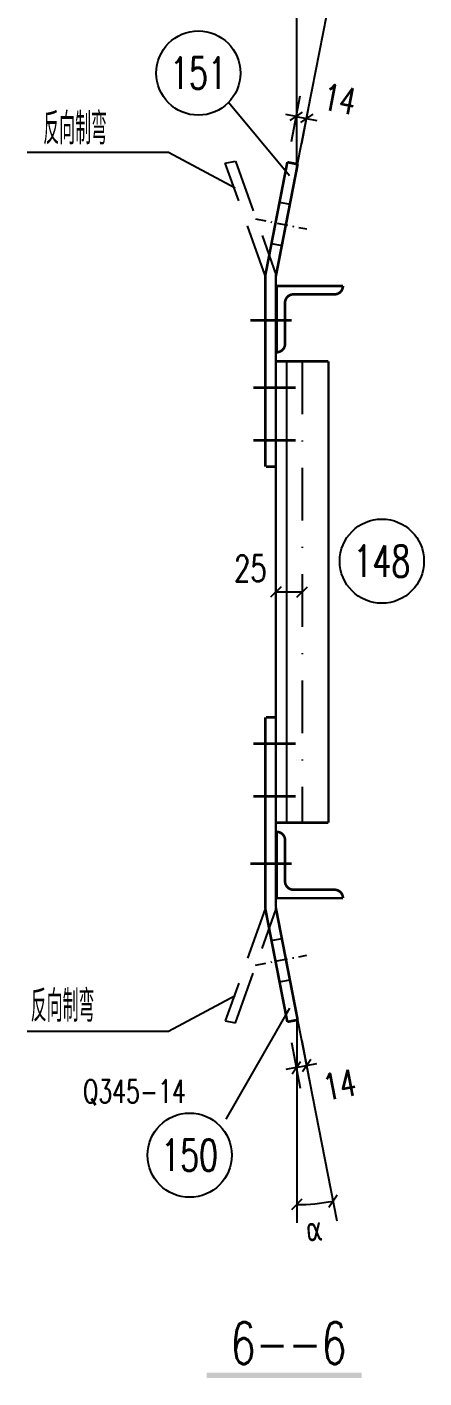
# Model space of a CAD drawing. Header units: millimetres. Extents: x 25940 to 26781, y -9515 to -8921.
# Drawn here: x 26489.1 to 26526.8, y -9140.2 to -9011.9 of the extents above; entities that cross this region are included whole.
import ezdxf
from ezdxf.enums import TextEntityAlignment as Align

# ---------------------------------------------------------------- set-up
doc = ezdxf.new("R2010")
doc.units = ezdxf.units.MM
doc.header["$LTSCALE"] = 10
for name, pattern in [('DASHDOT', [1, 0.5, -0.25, 0, -0.25]), ('DASHDOTX2', [2, 1, -0.5, 0, -0.5]), ('DASHED', [0.75, 0.5, -0.25])]:
    doc.linetypes.add(name, pattern=pattern)
for name, color, linetype in [('$TD_AUDIT_GENERATED_(171)', 4, 'Continuous'), ('1', 1, 'DASHED'), ('2', 1, 'Continuous'), ('4', 2, 'DASHDOTX2'), ('5', 2, 'DASHDOT')]:
    doc.layers.add(name, color=color, linetype=linetype)
doc.styles.add('DXT', font='simplex.shx', dxfattribs={"width": 0.72, "bigfont": 'hztxt.shx'})
doc.styles.get("Standard").update_dxf_attribs({"font": 'SIMPLEX.shx', "width": 0.7, "bigfont": 'gbhzfs.shx'})
doc.dimstyles.new('BZ', dxfattribs={"dimtxt": 2.5, "dimasz": 1, "dimexe": 2, "dimexo": 2, "dimgap": 1, "dimtad": 1, "dimdec": 0, "dimlfac": 20, "dimzin": 0, "dimdsep": 46, "dimtxsty": 'DXT', "dimblk": 'OBLIQUE', "dimcen": 0.09, "dimclrd": 1, "dimclre": 1, "dimclrt": 7, "dimadec": 0, "dimazin": 0, "dimtfac": 1.4, "dimtdec": 0, "dimtix": 1, "dimtmove": 2, "dimatfit": 3, "dimldrblk": 'OBLIQUE', "dimfxl": 1, "dimtolj": 1, "dimtzin": 0, "dimarcsym": 0})
doc.dimstyles.new('BZ$0', dxfattribs={"dimtxt": 2.5, "dimasz": 1, "dimexe": 2, "dimexo": 2, "dimgap": 1, "dimtad": 1, "dimdec": 0, "dimlfac": 20, "dimzin": 12, "dimdsep": 46, "dimtxsty": 'DXT', "dimblk": 'OBLIQUE', "dimcen": 0.09, "dimclrd": 1, "dimclre": 1, "dimclrt": 7, "dimadec": 4, "dimazin": 3, "dimtfac": 1.4, "dimtdec": 0, "dimtix": 1, "dimtmove": 2, "dimatfit": 3, "dimldrblk": 'OBLIQUE', "dimfxl": 1, "dimtolj": 1, "dimtzin": 0, "dimarcsym": 0})

# ---------------------------------------------------------------- blocks, each defined once
blk = doc.blocks.new('_Oblique')
at = {"color": 0, "linetype": 'ByBlock', "lineweight": -2}
blk.add_line((-0.5, -0.5), (0.5, 0.5), dxfattribs=at)
blk = doc.blocks.new('*D111')
at = {"color": 1, "lineweight": -2}
blk.add_arc((26514.67369742244, -9025.39197864624), 17.99352800472037, 78.99147072974344, 89.99999999999982, dxfattribs=at)
at = {"layer": 'Defpoints', "color": 0}
for p in [(26514.67369742244, -9005.653639210837), (26518.53777456572, -9005.528812252083), (26516.97219209377, -9007.545859395754), (26514.67369742244, -9025.39197864624), (26514.67369742244, -9025.39197864624)]:
    blk.add_point(p, dxfattribs=at)
at = {"color": 1, "lineweight": -2}
for p, rotation in [((26514.67369742244, -9007.398450641518), 179.9999999999998), ((26518.10965375891, -9007.729553724657), 348.9914707297435)]:
    blk.add_blockref('_Oblique', p, dxfattribs=dict(at, rotation=rotation))
at = {"color": 7, "insert": (26516.34367601565, -9005.172888431896), "char_height": 2.5, "attachment_point": 5, "rotation": 355.2784208115428, "style": 'DXT'}
blk.add_mtext('\\A1;\\M+5A6C1', dxfattribs=at)
blk = doc.blocks.new('*D113')
at = {"color": 1, "lineweight": -2}
for p, q in [((26514.16291493769, -9022.780807304684), (26515.00745332961, -9018.439484400744)), ((26515.1445137057, -9022.971762426747), (26515.98905209761, -9018.630439522807)), ((26514.62554308548, -9020.402681936763), (26513.64394431747, -9020.211726814698)), ((26514.62554308548, -9020.402681936763), (26515.60714185349, -9020.593637058826)), ((26515.60714185349, -9020.593637058826), (26516.5887406215, -9020.78459218089))]:
    blk.add_line(p, q, dxfattribs=at)
at = {"layer": 'Defpoints', "color": 0}
for p in [(26515.60714185349, -9020.593637058826), (26513.78100469356, -9024.744004840702), (26514.76260346157, -9024.934959962766)]:
    blk.add_point(p, dxfattribs=at)
at = {"color": 1, "lineweight": -2}
for p, rotation in [((26514.62554308548, -9020.402681936763), 348.9914707296388), ((26515.60714185349, -9020.593637058826), 168.9914707296388)]:
    blk.add_blockref('_Oblique', p, dxfattribs=dict(at, rotation=rotation))
at = {"color": 7, "insert": (26518.74396502204, -9018.762199453937), "char_height": 2.5, "attachment_point": 5, "rotation": 348.9914707296388, "style": 'DXT'}
blk.add_mtext('\\A1;14', dxfattribs=at)
blk = doc.blocks.new('*D112')
at = {"color": 1, "lineweight": -2}
blk.add_arc((26514.67369742244, -9105.71810305451), 17.99352800472352, 270.0000000000023, 281.0085292702571, dxfattribs=at)
at = {"layer": 'Defpoints', "color": 0}
for p in [(26514.67369742244, -9105.71810305451), (26514.67369742244, -9105.71810305451), (26516.97219209377, -9123.564222305), (26514.67369742244, -9125.456442489914), (26518.53777456572, -9125.581269448669)]:
    blk.add_point(p, dxfattribs=at)
at = {"color": 1, "lineweight": -2}
for p, rotation in [((26514.67369742244, -9123.711631059236), 180.0000000000024), ((26518.10965375891, -9123.380527976096), 11.00852927025707)]:
    blk.add_blockref('_Oblique', p, dxfattribs=dict(at, rotation=rotation))
at = {"color": 7, "insert": (26516.34367601562, -9125.937193268852), "char_height": 2.5, "attachment_point": 5, "rotation": 4.721579188395776, "style": 'DXT'}
blk.add_mtext('\\A1;\\M+5A6C1', dxfattribs=at)
blk = doc.blocks.new('*D114')
at = {"color": 1, "lineweight": -2}
for p, q in [((26514.1629149377, -9108.329274396063), (26515.00745332962, -9112.670597300028)), ((26515.1445137057, -9108.138319274001), (26515.98905209762, -9112.479642177967)), ((26514.62554308549, -9110.70739976401), (26515.60714185349, -9110.516444641948)), ((26515.60714185349, -9110.516444641948), (26516.5887406215, -9110.325489519884)), ((26514.62554308549, -9110.70739976401), (26513.64394431748, -9110.898354886074))]:
    blk.add_line(p, q, dxfattribs=at)
at = {"layer": 'Defpoints', "color": 0}
for p in [(26513.78100469357, -9106.366076860046), (26514.76260346157, -9106.175121737982), (26515.60714185349, -9110.516444641948)]:
    blk.add_point(p, dxfattribs=at)
at = {"color": 1, "lineweight": -2}
for p, rotation in [((26514.62554308549, -9110.70739976401), 11.00852927036115), ((26515.60714185349, -9110.516444641948), 191.0085292703612)]:
    blk.add_blockref('_Oblique', p, dxfattribs=dict(at, rotation=rotation))
at = {"color": 7, "insert": (26518.74396502209, -9112.34788224682), "char_height": 2.5, "attachment_point": 5, "rotation": 11.008529270361171, "style": 'DXT'}
blk.add_mtext('\\A1;14', dxfattribs=at)
blk = doc.blocks.new('*D115')
at = {"layer": '2', "color": 1, "lineweight": -2}
blk.add_line((26515.19034716321, -9065.555040850377), (26512.69034716321, -9065.555040850377), dxfattribs=at)
at = {"layer": 'Defpoints', "color": 0}
for p in [(26512.69034716321, -9065.555040850377), (26512.69034716321, -9065.555040850377), (26515.19034716321, -9065.555040850377)]:
    blk.add_point(p, dxfattribs=at)
at = {"layer": '2', "color": 1, "lineweight": -2, "rotation": 180}
blk.add_blockref('_Oblique', (26512.69034716321, -9065.555040850377), dxfattribs=at)
at = {"layer": '2', "color": 1, "lineweight": -2}
blk.add_blockref('_Oblique', (26515.19034716321, -9065.555040850377), dxfattribs=at)
at = {"layer": '2', "color": 7, "insert": (26510.27150826056, -9063.305040850377), "char_height": 2.5, "attachment_point": 5, "style": 'DXT'}
blk.add_mtext('\\A1;25', dxfattribs=at)

msp = doc.modelspace()

# ---------------------------------------------------------------- linework, layer by layer
for p, q in [((26514.67369742244, -9025.391978646237), (26514.67369742244, -9005.653639210837)), ((26514.76260346157, -9024.934959962768), (26518.47611228199, -9005.845785272199)), ((26513.04229157456, -9028.54133627484), (26513.32872425765, -9027.068938122826)), ((26514.02389034257, -9028.732291396904), (26514.31032302566, -9027.25989324489)), ((26511.99203840323, -9033.940129498891), (26512.27847108632, -9032.467731346878)), ((26512.97363717124, -9034.131084620956), (26513.26006985433, -9032.658686468942)), ((26513.69034716321, -9043.65504085037), (26513.69034716321, -9087.45504085038)), ((26511.99203840323, -9097.169952201859), (26512.27847108632, -9098.642350353872)), ((26512.97363717124, -9096.978997079794), (26513.26006985433, -9098.451395231808)), ((26513.04229157456, -9102.56874542591), (26513.32872425765, -9104.041143577924)), ((26514.02389034257, -9102.377790303846), (26514.31032302566, -9103.85018845586)), ((26514.67369742244, -9105.718103054513), (26514.67369742244, -9125.456442489913)), ((26514.76260346157, -9106.175121737982), (26518.47611228199, -9125.264296428551))]:
    msp.add_line(p, q)
at = {"color": 3}
for p, q in [((26513.98763279469, -9026.03122874534), (26508.20812827107, -9019.068207323257)), ((26508.83421104041, -9027.214250477333), (26502.49821367199, -9023.834887184536)), ((26508.83421104041, -9103.89583122342), (26502.49821367199, -9107.275194516214)), ((26513.98763279469, -9105.07885295541), (26507.93204011152, -9115.611802175023))]:
    msp.add_line(p, q, dxfattribs=at)
for points in [[(26502.49821367199, -9023.834887184536), (26489.06143888942, -9023.834887184536)], [(26502.49821367199, -9107.275194516214), (26489.06143888942, -9107.275194516214)]]:
    msp.add_lwpolyline(points, dxfattribs=at)
for points, const_width in [([(26512.66038133044, -9030.504533810861), (26513.78100469357, -9024.744004840704)], 0.2499999999999999), ([(26513.64198009843, -9030.69548893292), (26514.76260346157, -9024.934959962768)], 0.2499999999999999), ([(26513.78100469357, -9024.744004840704), (26514.76260346157, -9024.934959962768)], 0.2499999999999999), ([(26511.69034716321, -9035.490963780321), (26512.66038133044, -9030.504533810861)], 0.2499999999999999), ([(26512.69034716321, -9035.587327951098), (26513.64198009845, -9030.695488932924)], 0.2499999999999999), ([(26511.69034716321, -9053.65504085037), (26511.69034716321, -9035.490963780321)], 0.2499999999999999), ([(26512.69034716321, -9035.587327951098), (26512.69034716321, -9053.655040850372)], 0.2499999999999999), ([(26512.76455475248, -9042.790963780326), (26512.76455475248, -9036.490963780321)], 0.25), ([(26512.76455475248, -9036.490963780321), (26519.06455475248, -9036.490963780321)], 0.25), ([(26514.36455475248, -9037.290963780322), (26518.26455475249, -9037.290963780322)], 0.25), ([(26519.06455475248, -9036.490963780321), (26519.06455475248, -9036.490963780321)], 0.25), ([(26513.56455475246, -9041.990963780327), (26513.56455475246, -9038.090963780322)], 0.25), ([(26514.18327432575, -9039.752554888813), (26510.27162758995, -9039.752554888813)], 0.25), ([(26511.76455475248, -9042.186450184896), (26511.76455475248, -9042.186450184896)], 0.25), ([(26512.69034716321, -9043.65504085037), (26512.69034716321, -9087.45504085038)], 0.2499999999999999), ([(26512.76455475248, -9042.790963780326), (26512.76455475248, -9042.790963780326)], 0.25), ([(26512.76455475248, -9043.65504085037), (26517.69034716321, -9043.65504085037)], 0.2499999999999999), ([(26517.69034716321, -9043.65504085037), (26517.69034716321, -9087.45504085038)], 0.2499999999999999), ([(26510.5537788028, -9046.15504085037), (26514.58842514889, -9046.15504085037)], 0.2499999999999999), ([(26510.5537788028, -9051.15504085037), (26514.58842514889, -9051.15504085037)], 0.2499999999999999), ([(26511.76455475248, -9053.65504085037), (26512.76455475248, -9053.655040850372)], 0.2499999999999999), ([(26511.69034716321, -9077.45504085038), (26511.69034716321, -9095.619117920429)], 0.2499999999999999), ([(26511.76455475248, -9077.45504085038), (26512.76455475248, -9077.455040850378)], 0.2499999999999999), ([(26512.69034716321, -9095.522753749652), (26512.69034716321, -9077.455040850378)], 0.2499999999999999), ([(26510.5537788028, -9079.95504085038), (26514.58842514889, -9079.95504085038)], 0.2499999999999999), ([(26510.5537788028, -9084.95504085038), (26514.58842514889, -9084.95504085038)], 0.2499999999999999), ([(26512.76455475248, -9087.45504085038), (26517.69034716321, -9087.45504085038)], 0.2499999999999999), ([(26512.76455475248, -9088.319117920424), (26512.76455475248, -9088.319117920424)], 0.25), ([(26512.76455475248, -9088.319117920424), (26512.76455475248, -9094.619117920429)], 0.25), ([(26511.76455475248, -9088.923631515854), (26511.76455475248, -9088.923631515854)], 0.25), ([(26513.56455475246, -9089.119117920423), (26513.56455475246, -9093.019117920428)], 0.25), ([(26514.18327432575, -9091.357526811937), (26510.27162758995, -9091.357526811937)], 0.25), ([(26514.36455475248, -9093.819117920428), (26518.26455475249, -9093.819117920428)], 0.25), ([(26512.76455475248, -9094.619117920429), (26519.06455475248, -9094.619117920429)], 0.25), ([(26519.06455475248, -9094.619117920429), (26519.06455475248, -9094.619117920429)], 0.25), ([(26511.69034716321, -9095.619117920429), (26512.66038133044, -9100.605547889889)], 0.2499999999999999), ([(26512.69034716321, -9095.522753749652), (26513.64198009845, -9100.414592767826)], 0.2499999999999999), ([(26512.66038133044, -9100.605547889889), (26513.78100469357, -9106.366076860046)], 0.2499999999999999), ([(26513.64198009843, -9100.41459276783), (26514.76260346157, -9106.175121737982)], 0.2499999999999999), ([(26513.78100469357, -9106.366076860046), (26514.76260346157, -9106.175121737982)], 0.2499999999999999)]:
    msp.add_lwpolyline(points, dxfattribs=dict(const_width=const_width))
at = {"const_width": 0.25}
for points in [[(26513.56455475246, -9038.090963780322, -0.4142135623730789), (26514.36455475248, -9037.290963780322)], [(26519.06455475248, -9036.490963780321, -0.414213562373095), (26518.26455475249, -9037.290963780322)], [(26513.56455475246, -9041.990963780327, -0.414213562373095), (26512.76455475248, -9042.790963780326)], [(26513.56455475246, -9089.119117920423, 0.414213562373095), (26512.76455475248, -9088.319117920424)], [(26513.56455475246, -9093.019117920428, 0.4142135623730789), (26514.36455475248, -9093.819117920428)], [(26519.06455475248, -9094.619117920429, 0.414213562373095), (26518.26455475249, -9093.819117920428)]]:
    msp.add_lwpolyline(points, format="xyb", dxfattribs=at)
for centre in [(26505.335769418, -9016.284405135752), (26522.75857890556, -9062.624115566694), (26504.50641744562, -9119.020562929616)]:
    msp.add_circle(centre, 4)
msp.add_trace([(26506.1183694696, -9139.673988542689), (26506.1183694696, -9140.173988542689), (26520.84242956845, -9139.673988542689), (26520.84242956845, -9140.173988542689)])
at = {"layer": '1'}
for p, q in [((26507.89093938895, -9024.838595791993), (26508.87253815696, -9024.64764066993)), ((26511.69034716321, -9035.490963780321), (26507.89093938895, -9024.838595791993)), ((26508.87253815696, -9024.64764066993), (26512.69034716321, -9035.394599609548)), ((26511.69034716321, -9095.619117920429), (26507.89093938895, -9106.271485908757)), ((26508.87253815696, -9106.46244103082), (26512.69034716321, -9095.715482091202)), ((26507.89093938895, -9106.271485908757), (26508.87253815696, -9106.46244103082))]:
    msp.add_line(p, q, dxfattribs=at)
at = {"layer": '2'}
for p, q in [((26513.04229157456, -9028.54133627484), (26514.02389034257, -9028.732291396902)), ((26512.27847108632, -9032.467731346882), (26513.26006985433, -9032.658686468942)), ((26512.27847108632, -9098.642350353868), (26513.26006985433, -9098.451395231808)), ((26513.04229157456, -9102.56874542591), (26514.02389034257, -9102.377790303848))]:
    msp.add_line(p, q, dxfattribs=at)
at = {"layer": '4', "ltscale": 0.1}
for p, q in [((26510.75143207907, -9030.13317674605), (26515.62495179349, -9031.081245939162)), ((26510.75143207907, -9100.9769049547), (26515.62495179349, -9100.028835761588))]:
    msp.add_line(p, q, dxfattribs=at)
at = {"layer": '5'}
msp.add_line((26515.19034716321, -9043.65504085037), (26515.19034716321, -9087.45504085038), dxfattribs=at)

# ---------------------------------------------------------------- texts
at = {"layer": '$TD_AUDIT_GENERATED_(171)', "width": 0.7}
for s, p in [('151', (26505.335769418, -9016.284405135752)), ('148', (26522.75862390558, -9062.623925566693)), ('150', (26504.50641744562, -9119.020562929616))]:
    msp.add_text(s, height=3, dxfattribs=at).set_placement(p, align=Align.MIDDLE_CENTER)
at = {"width": 0.7}
for s, height, p in [('\\M+5B7B4\\M+5CFF2\\M+5D6C6\\M+5CDE4', 3, (26490.60619358842, -9023.055929217475)), ('\\M+5B7B4\\M+5CFF2\\M+5D6C6\\M+5CDE4', 3, (26489.42027528298, -9106.361305482946)), ('Q345-14', 2.2, (26494.37771662986, -9114.064029595203)), ('6--6', 4, (26508.38105934478, -9138.865390436355))]:
    msp.add_text(s, height=height, dxfattribs=at).set_placement(p)

# ---------------------------------------------------------------- dimensions: what is measured, and where the dimension line sits
at = {"color": 3}
for base, line1, line2, picture, middle in [((26516.97219209377, -9007.545859395754), ((26514.67369742244, -9025.391978646237), (26514.67369742244, -9005.653639210837)), ((26514.67369742244, -9025.391978646237), (26518.53777456572, -9005.528812252083)), '*D111', (26516.34367601565, -9005.172888431896)), ((26516.97219209377, -9123.564222305), ((26514.67369742244, -9105.718103054513), (26514.67369742244, -9125.456442489913)), ((26514.67369742244, -9105.718103054513), (26518.53777456572, -9125.581269448667)), '*D112', (26516.34367601562, -9125.937193268852))]:
    dim = msp.add_angular_dim_2l(base=base, line1=line1, line2=line2, text='\\M+5A6C1', dimstyle='BZ', override={"dimdec": 8, "dimzin": 12, "dimadec": 4, "dimazin": 3, "dimtdec": 8}, dxfattribs=at)
    dim.commit()
    dim.dimension.update_dxf_attribs({"geometry": picture, "text_midpoint": middle, "dimtype": 130})
for base, p1, p2, angle, picture, middle in [((26515.60714185349, -9020.593637058826), (26513.78100469357, -9024.744004840704), (26514.76260346157, -9024.934959962768), 348.99147072959903, '*D113', (26518.74396502204, -9018.762199453937)), ((26515.60714185349, -9110.516444641948), (26513.78100469357, -9106.366076860046), (26514.76260346157, -9106.175121737982), 11.008529270400972, '*D114', (26518.74396502209, -9112.34788224682))]:
    dim = msp.add_linear_dim(base=base, p1=p1, p2=p2, angle=angle, text='14', dimstyle='BZ$0', dxfattribs=at)
    dim.commit()
    dim.dimension.update_dxf_attribs({"geometry": picture, "text_midpoint": middle, "dimtype": 129})
at = {"layer": '2', "color": 3}
dim = msp.add_linear_dim(base=(26512.69034716321, -9065.555040850377), p1=(26515.19034716321, -9065.555040850377), p2=(26512.69034716321, -9065.555040850377), angle=180, text='25', dimstyle='BZ$0', dxfattribs=at)
dim.commit()
dim.dimension.update_dxf_attribs({"geometry": '*D115', "text_midpoint": (26510.27150826056, -9063.305040850377), "dimtype": 129})

doc.saveas('drawing.dxf')
